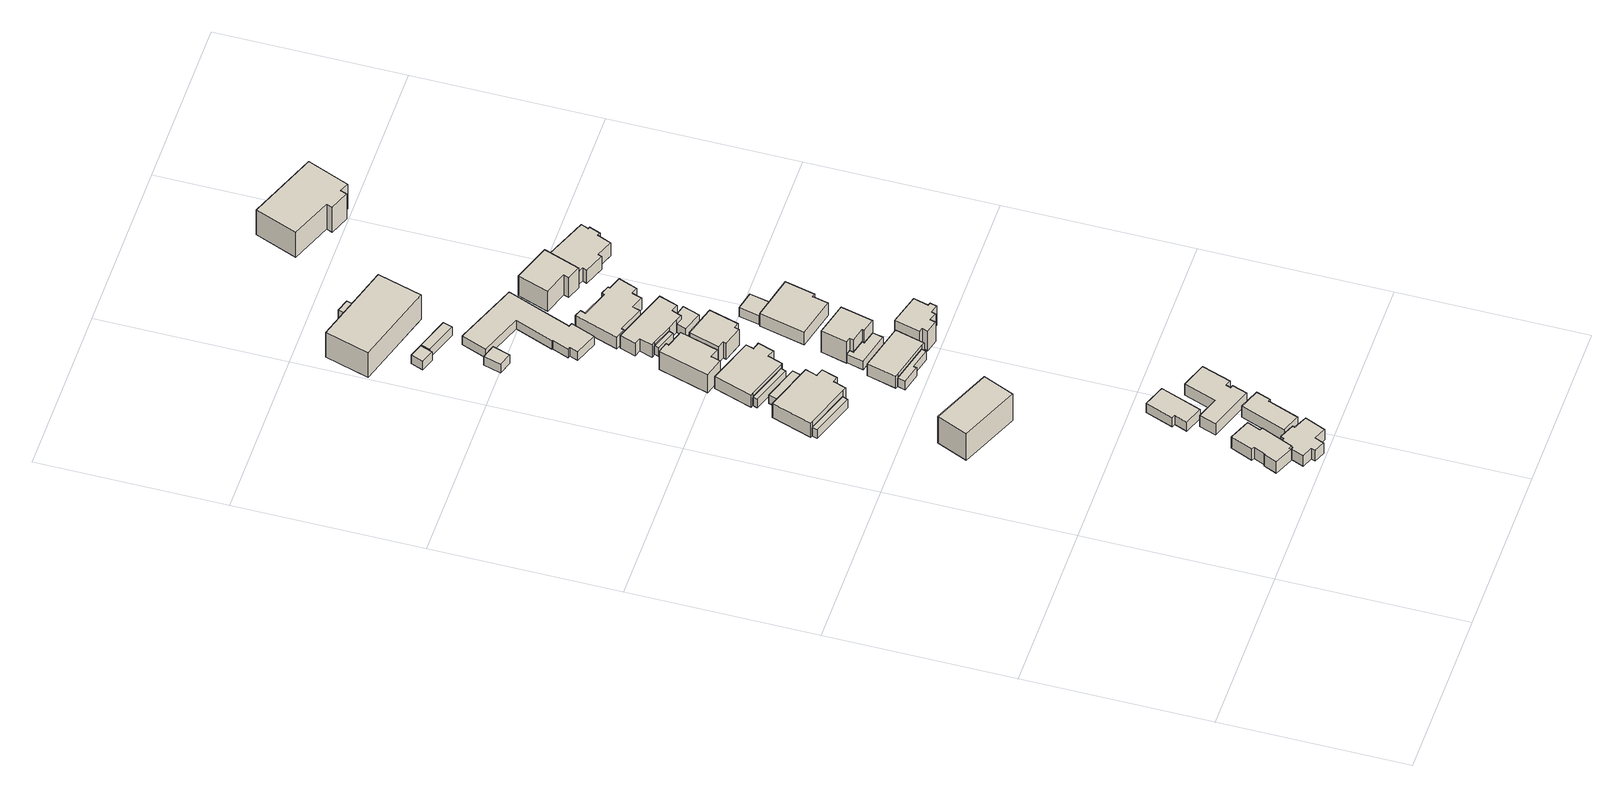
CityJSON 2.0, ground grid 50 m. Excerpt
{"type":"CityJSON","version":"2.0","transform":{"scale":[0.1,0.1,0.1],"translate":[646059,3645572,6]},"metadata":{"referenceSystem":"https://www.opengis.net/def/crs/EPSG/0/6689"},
"CityObjects":{
"building1":{"type":"Building","attributes":{"対照番号":"32841","class":"3001","usage":"403","yearOfConstruction":"0001","measuredHeight":5.5,"storeysAboveGround":1,"storeysBelowGround":0,"RiverFloodingRiskAttribute.description":"1","RiverFloodingRiskAttribute.rank":"2","RiverFloodingRiskAttribute.depth":1.58,"RiverFloodingRiskAttribute.adminType":"1","RiverFloodingRiskAttribute.scale":"2","RiverFloodingRiskAttribute.duration":9.8,"BuildingDetailAttribute.totalFloorArea":89,"BuildingDetailAttribute.buildingFootprintArea":89,"BuildingDetailAttribute.buildingStructureType":"601","BuildingDetailAttribute.buildingStructureOrgType":"601","BuildingDetailAttribute.urbanPlanType":"21","BuildingDetailAttribute.majorUsage":"403","BuildingDetailAttribute.orgUsage2":"4031","BuildingDetailAttribute.surveyYear":2022,"BuildingIDAttribute.prefecture":"43","BuildingIDAttribute.city":"43206"},"geometry":[{"type":"Solid","lod":"1","boundaries":[[[[0,1,2,3,4,5,6,7,8,9,10,11]],[[10,12,13,11]],[[9,14,12,10]],[[8,15,14,9]],[[7,16,15,8]],[[6,17,16,7]],[[5,18,17,6]],[[4,19,18,5]],[[3,20,19,4]],[[2,21,20,3]],[[1,22,21,2]],[[0,23,22,1]],[[11,13,23,0]],[[12,14,15,16,17,18,19,20,21,22,23,13]]]]}]},
"building2":{"type":"Building","attributes":{"対照番号":"32850","class":"3001","usage":"403","yearOfConstruction":"0001","measuredHeight":4.2,"storeysAboveGround":1,"storeysBelowGround":0,"RiverFloodingRiskAttribute.description":"1","RiverFloodingRiskAttribute.rank":"2","RiverFloodingRiskAttribute.depth":1.53,"RiverFloodingRiskAttribute.adminType":"1","RiverFloodingRiskAttribute.scale":"2","RiverFloodingRiskAttribute.duration":15.2,"HighTideRiskAttribute.description":"1","HighTideRiskAttribute.rankOrg":"2","HighTideRiskAttribute.depth":0.36,"BuildingDetailAttribute.totalFloorArea":76,"BuildingDetailAttribute.buildingFootprintArea":76,"BuildingDetailAttribute.buildingStructureType":"601","BuildingDetailAttribute.buildingStructureOrgType":"601","BuildingDetailAttribute.urbanPlanType":"21","BuildingDetailAttribute.majorUsage":"403","BuildingDetailAttribute.orgUsage2":"4031","BuildingDetailAttribute.surveyYear":2022,"BuildingIDAttribute.prefecture":"43","BuildingIDAttribute.city":"43206"},"geometry":[{"type":"Solid","lod":"1","boundaries":[[[[24,25,26,27,28,29,30,31,32,33,34,35,36,37]],[[36,38,39,37]],[[35,40,38,36]],[[34,41,40,35]],[[33,42,41,34]],[[32,43,42,33]],[[31,44,43,32]],[[30,45,44,31]],[[29,46,45,30]],[[28,47,46,29]],[[27,48,47,28]],[[26,49,48,27]],[[25,50,49,26]],[[24,51,50,25]],[[37,39,51,24]],[[38,40,41,42,43,44,45,46,47,48,49,50,51,39]]]]}]},
"building3":{"type":"Building","attributes":{"class":"3001","usage":"412","yearOfConstruction":2018,"measuredHeight":9.5,"storeysAboveGround":3,"storeysBelowGround":0,"RiverFloodingRiskAttribute.description":"1","RiverFloodingRiskAttribute.rank":"1","RiverFloodingRiskAttribute.depth":0.01,"RiverFloodingRiskAttribute.adminType":"1","RiverFloodingRiskAttribute.scale":"1","RiverFloodingRiskAttribute.duration":9.2,"HighTideRiskAttribute.description":"1","HighTideRiskAttribute.rankOrg":"1","HighTideRiskAttribute.depth":0.01,"BuildingDetailAttribute.totalFloorArea":397,"BuildingDetailAttribute.buildingFootprintArea":125,"BuildingDetailAttribute.buildingStructureType":"601","BuildingDetailAttribute.buildingStructureOrgType":"601","BuildingDetailAttribute.urbanPlanType":"21","BuildingDetailAttribute.majorUsage":"412","BuildingDetailAttribute.orgUsage2":"4121","BuildingDetailAttribute.surveyYear":2022,"BuildingIDAttribute.prefecture":"43","BuildingIDAttribute.city":"43206"},"geometry":[{"type":"Solid","lod":"1","boundaries":[[[[52,53,54,55]],[[54,56,57,55]],[[53,58,56,54]],[[52,59,58,53]],[[55,57,59,52]],[[56,58,59,57]]]]}]},
"building4":{"type":"Building","attributes":{"class":"3003","usage":"461","yearOfConstruction":"0001","measuredHeight":-9999,"storeysAboveGround":9999,"storeysBelowGround":9999,"RiverFloodingRiskAttribute.description":"1","RiverFloodingRiskAttribute.rank":"2","RiverFloodingRiskAttribute.depth":1.59,"RiverFloodingRiskAttribute.adminType":"1","RiverFloodingRiskAttribute.scale":"2","RiverFloodingRiskAttribute.duration":9.1,"BuildingDetailAttribute.totalFloorArea":-9999,"BuildingDetailAttribute.buildingFootprintArea":-9999,"BuildingDetailAttribute.buildingStructureType":"611","BuildingDetailAttribute.buildingStructureOrgType":"611","BuildingDetailAttribute.urbanPlanType":"21","BuildingDetailAttribute.majorUsage":"461","BuildingDetailAttribute.orgUsage2":"9999","BuildingDetailAttribute.surveyYear":"0001","BuildingIDAttribute.prefecture":"43","BuildingIDAttribute.city":"43206"},"geometry":[{"type":"Solid","lod":"1","boundaries":[[[[60,61,62,63]],[[62,64,65,63]],[[61,66,64,62]],[[60,67,66,61]],[[63,65,67,60]],[[64,66,67,65]]]]}]},
"building5":{"type":"Building","attributes":{"対照番号":"32851","class":"3001","usage":"403","yearOfConstruction":"0001","measuredHeight":4.8,"storeysAboveGround":1,"storeysBelowGround":0,"RiverFloodingRiskAttribute.description":"1","RiverFloodingRiskAttribute.rank":"2","RiverFloodingRiskAttribute.depth":1.49,"RiverFloodingRiskAttribute.adminType":"1","RiverFloodingRiskAttribute.scale":"2","RiverFloodingRiskAttribute.duration":10,"HighTideRiskAttribute.description":"1","HighTideRiskAttribute.rankOrg":"1","HighTideRiskAttribute.depth":0.13,"BuildingDetailAttribute.totalFloorArea":71,"BuildingDetailAttribute.buildingFootprintArea":71,"BuildingDetailAttribute.buildingStructureType":"601","BuildingDetailAttribute.buildingStructureOrgType":"601","BuildingDetailAttribute.urbanPlanType":"21","BuildingDetailAttribute.majorUsage":"403","BuildingDetailAttribute.orgUsage2":"4031","BuildingDetailAttribute.surveyYear":2022,"BuildingIDAttribute.prefecture":"43","BuildingIDAttribute.city":"43206"},"geometry":[{"type":"Solid","lod":"1","boundaries":[[[[68,69,70,71,72,73]],[[72,74,75,73]],[[71,76,74,72]],[[70,77,76,71]],[[69,78,77,70]],[[68,79,78,69]],[[73,75,79,68]],[[74,76,77,78,79,75]]]]}]},
"building6":{"type":"Building","attributes":{"対照番号":"32848","class":"3001","usage":"403","yearOfConstruction":"0001","measuredHeight":3.6,"storeysAboveGround":1,"storeysBelowGround":0,"RiverFloodingRiskAttribute.description":"1","RiverFloodingRiskAttribute.rank":"2","RiverFloodingRiskAttribute.depth":1.5,"RiverFloodingRiskAttribute.adminType":"1","RiverFloodingRiskAttribute.scale":"2","RiverFloodingRiskAttribute.duration":8.7,"BuildingDetailAttribute.totalFloorArea":70,"BuildingDetailAttribute.buildingFootprintArea":70,"BuildingDetailAttribute.buildingStructureType":"601","BuildingDetailAttribute.buildingStructureOrgType":"601","BuildingDetailAttribute.urbanPlanType":"21","BuildingDetailAttribute.majorUsage":"403","BuildingDetailAttribute.orgUsage2":"4031","BuildingDetailAttribute.surveyYear":2022,"BuildingIDAttribute.prefecture":"43","BuildingIDAttribute.city":"43206"},"geometry":[{"type":"Solid","lod":"1","boundaries":[[[[80,81,82,83,84,85]],[[84,86,87,85]],[[83,88,86,84]],[[82,89,88,83]],[[81,90,89,82]],[[80,91,90,81]],[[85,87,91,80]],[[86,88,89,90,91,87]]]]}]},
"building7":{"type":"Building","attributes":{"対照番号":"33094","class":"3001","usage":"411","yearOfConstruction":1986,"measuredHeight":7.5,"storeysAboveGround":2,"storeysBelowGround":0,"RiverFloodingRiskAttribute.description":"1","RiverFloodingRiskAttribute.rank":"2","RiverFloodingRiskAttribute.depth":1.46,"RiverFloodingRiskAttribute.adminType":"1","RiverFloodingRiskAttribute.scale":"2","RiverFloodingRiskAttribute.duration":9.1,"BuildingDetailAttribute.totalFloorArea":150,"BuildingDetailAttribute.buildingFootprintArea":121,"BuildingDetailAttribute.buildingStructureType":"601","BuildingDetailAttribute.buildingStructureOrgType":"601","BuildingDetailAttribute.urbanPlanType":"21","BuildingDetailAttribute.majorUsage":"411","BuildingDetailAttribute.orgUsage2":"4111","BuildingDetailAttribute.surveyYear":2022,"BuildingIDAttribute.prefecture":"43","BuildingIDAttribute.city":"43206"},"geometry":[{"type":"Solid","lod":"1","boundaries":[[[[92,93,94,95,96,97,98,63,62,99,100,101]],[[100,102,103,101]],[[99,104,102,100]],[[62,105,104,99]],[[63,106,105,62]],[[98,107,106,63]],[[97,108,107,98]],[[96,109,108,97]],[[95,110,109,96]],[[94,111,110,95]],[[93,112,111,94]],[[92,113,112,93]],[[101,103,113,92]],[[102,104,105,106,107,108,109,110,111,112,113,103]]]]}]},
"building8":{"type":"Building","attributes":{"対照番号":"32847","class":"3001","usage":"403","yearOfConstruction":"0001","measuredHeight":5.3,"storeysAboveGround":1,"storeysBelowGround":0,"RiverFloodingRiskAttribute.description":"1","RiverFloodingRiskAttribute.rank":"2","RiverFloodingRiskAttribute.depth":1.49,"RiverFloodingRiskAttribute.adminType":"1","RiverFloodingRiskAttribute.scale":"2","RiverFloodingRiskAttribute.duration":10,"HighTideRiskAttribute.description":"1","HighTideRiskAttribute.rankOrg":"1","HighTideRiskAttribute.depth":0.05,"BuildingDetailAttribute.totalFloorArea":127,"BuildingDetailAttribute.buildingFootprintArea":127,"BuildingDetailAttribute.buildingStructureType":"601","BuildingDetailAttribute.buildingStructureOrgType":"601","BuildingDetailAttribute.urbanPlanType":"21","BuildingDetailAttribute.majorUsage":"403","BuildingDetailAttribute.orgUsage2":"4031","BuildingDetailAttribute.surveyYear":2022,"BuildingIDAttribute.prefecture":"43","BuildingIDAttribute.city":"43206"},"geometry":[{"type":"Solid","lod":"1","boundaries":[[[[114,115,116,117,118,119,120,121,122,123]],[[122,124,125,123]],[[121,126,124,122]],[[120,127,126,121]],[[119,128,127,120]],[[118,129,128,119]],[[117,130,129,118]],[[116,131,130,117]],[[115,132,131,116]],[[114,133,132,115]],[[123,125,133,114]],[[124,126,127,128,129,130,131,132,133,125]]]]}]},
"building9":{"type":"Building","attributes":{"class":"3003","usage":"461","yearOfConstruction":"0001","measuredHeight":-9999,"storeysAboveGround":9999,"storeysBelowGround":9999,"RiverFloodingRiskAttribute.description":"1","RiverFloodingRiskAttribute.rank":"2","RiverFloodingRiskAttribute.depth":1.44,"RiverFloodingRiskAttribute.adminType":"1","RiverFloodingRiskAttribute.scale":"2","RiverFloodingRiskAttribute.duration":8.1,"BuildingDetailAttribute.totalFloorArea":-9999,"BuildingDetailAttribute.buildingFootprintArea":-9999,"BuildingDetailAttribute.buildingStructureType":"611","BuildingDetailAttribute.buildingStructureOrgType":"611","BuildingDetailAttribute.urbanPlanType":"21","BuildingDetailAttribute.majorUsage":"461","BuildingDetailAttribute.orgUsage2":"9999","BuildingDetailAttribute.surveyYear":"0001","BuildingIDAttribute.prefecture":"43","BuildingIDAttribute.city":"43206"},"geometry":[{"type":"Solid","lod":"1","boundaries":[[[[92,101,134,135]],[[134,136,137,135]],[[101,138,136,134]],[[92,139,138,101]],[[135,137,139,92]],[[136,138,139,137]]]]}]},
"building10":{"type":"Building","attributes":{"class":"3003","usage":"461","yearOfConstruction":"0001","measuredHeight":-9999,"storeysAboveGround":9999,"storeysBelowGround":9999,"RiverFloodingRiskAttribute.description":"1","RiverFloodingRiskAttribute.rank":"2","RiverFloodingRiskAttribute.depth":1.52,"RiverFloodingRiskAttribute.adminType":"1","RiverFloodingRiskAttribute.scale":"2","RiverFloodingRiskAttribute.duration":8.1,"BuildingDetailAttribute.totalFloorArea":-9999,"BuildingDetailAttribute.buildingFootprintArea":-9999,"BuildingDetailAttribute.buildingStructureType":"611","BuildingDetailAttribute.buildingStructureOrgType":"611","BuildingDetailAttribute.urbanPlanType":"21","BuildingDetailAttribute.majorUsage":"461","BuildingDetailAttribute.orgUsage2":"9999","BuildingDetailAttribute.surveyYear":"0001","BuildingIDAttribute.prefecture":"43","BuildingIDAttribute.city":"43206"},"geometry":[{"type":"Solid","lod":"1","boundaries":[[[[140,141,142,143]],[[142,144,145,143]],[[141,146,144,142]],[[140,147,146,141]],[[143,145,147,140]],[[144,146,147,145]]]]}]},
"building11":{"type":"Building","attributes":{"対照番号":"33111","class":"3001","usage":"411","yearOfConstruction":1979,"measuredHeight":5.4,"storeysAboveGround":1,"storeysBelowGround":0,"RiverFloodingRiskAttribute.description":"1","RiverFloodingRiskAttribute.rank":"2","RiverFloodingRiskAttribute.depth":1.59,"RiverFloodingRiskAttribute.adminType":"1","RiverFloodingRiskAttribute.scale":"2","RiverFloodingRiskAttribute.duration":8.1,"BuildingDetailAttribute.totalFloorArea":106,"BuildingDetailAttribute.buildingFootprintArea":106,"BuildingDetailAttribute.buildingStructureType":"601","BuildingDetailAttribute.buildingStructureOrgType":"601","BuildingDetailAttribute.urbanPlanType":"21","BuildingDetailAttribute.majorUsage":"411","BuildingDetailAttribute.orgUsage2":"4111","BuildingDetailAttribute.surveyYear":2022,"BuildingIDAttribute.prefecture":"43","BuildingIDAttribute.city":"43206"},"geometry":[{"type":"Solid","lod":"1","boundaries":[[[[148,149,150,151,152,143,142,153,154,155]],[[154,156,157,155]],[[153,158,156,154]],[[142,159,158,153]],[[143,160,159,142]],[[152,161,160,143]],[[151,162,161,152]],[[150,163,162,151]],[[149,164,163,150]],[[148,165,164,149]],[[155,157,165,148]],[[156,158,159,160,161,162,163,164,165,157]]]]}]},
"building12":{"type":"Building","attributes":{"class":"3003","usage":"461","yearOfConstruction":"0001","measuredHeight":-9999,"storeysAboveGround":9999,"storeysBelowGround":9999,"RiverFloodingRiskAttribute.description":"1","RiverFloodingRiskAttribute.rank":"2","RiverFloodingRiskAttribute.depth":1.87,"RiverFloodingRiskAttribute.adminType":"1","RiverFloodingRiskAttribute.scale":"2","RiverFloodingRiskAttribute.duration":9.1,"HighTideRiskAttribute.description":"1","HighTideRiskAttribute.rankOrg":"1","HighTideRiskAttribute.depth":0.13,"BuildingDetailAttribute.totalFloorArea":-9999,"BuildingDetailAttribute.buildingFootprintArea":-9999,"BuildingDetailAttribute.buildingStructureType":"611","BuildingDetailAttribute.buildingStructureOrgType":"611","BuildingDetailAttribute.urbanPlanType":"21","BuildingDetailAttribute.majorUsage":"461","BuildingDetailAttribute.orgUsage2":"9999","BuildingDetailAttribute.surveyYear":"0001","BuildingIDAttribute.prefecture":"43","BuildingIDAttribute.city":"43206"},"geometry":[{"type":"Solid","lod":"1","boundaries":[[[[166,167,168,169,170,171]],[[170,172,173,171]],[[169,174,172,170]],[[168,175,174,169]],[[167,176,175,168]],[[166,177,176,167]],[[171,173,177,166]],[[172,174,175,176,177,173]]]]}]},
"building13":{"type":"Building","attributes":{"対照番号":"33101","class":"3001","usage":"411","yearOfConstruction":1977,"measuredHeight":8.1,"storeysAboveGround":2,"storeysBelowGround":0,"RiverFloodingRiskAttribute.description":"1","RiverFloodingRiskAttribute.rank":"2","RiverFloodingRiskAttribute.depth":0.67,"RiverFloodingRiskAttribute.adminType":"1","RiverFloodingRiskAttribute.scale":"1","RiverFloodingRiskAttribute.duration":11.7,"BuildingDetailAttribute.totalFloorArea":78,"BuildingDetailAttribute.buildingFootprintArea":56,"BuildingDetailAttribute.buildingStructureType":"601","BuildingDetailAttribute.buildingStructureOrgType":"601","BuildingDetailAttribute.urbanPlanType":"21","BuildingDetailAttribute.majorUsage":"411","BuildingDetailAttribute.orgUsage2":"4111","BuildingDetailAttribute.surveyYear":2022,"BuildingIDAttribute.prefecture":"43","BuildingIDAttribute.city":"43206"},"geometry":[{"type":"Solid","lod":"1","boundaries":[[[[178,179,180,181,182,183,184,185]],[[184,186,187,185]],[[183,188,186,184]],[[182,189,188,183]],[[181,190,189,182]],[[180,191,190,181]],[[179,192,191,180]],[[178,193,192,179]],[[185,187,193,178]],[[186,188,189,190,191,192,193,187]]]]}]},
"building14":{"type":"Building","attributes":{"対照番号":"33097","class":"3001","usage":"411","yearOfConstruction":1976,"measuredHeight":4.8,"storeysAboveGround":1,"storeysBelowGround":0,"RiverFloodingRiskAttribute.description":"1","RiverFloodingRiskAttribute.rank":"2","RiverFloodingRiskAttribute.depth":1.82,"RiverFloodingRiskAttribute.adminType":"1","RiverFloodingRiskAttribute.scale":"2","RiverFloodingRiskAttribute.duration":9.1,"HighTideRiskAttribute.description":"1","HighTideRiskAttribute.rankOrg":"1","HighTideRiskAttribute.depth":0.06,"BuildingDetailAttribute.totalFloorArea":73,"BuildingDetailAttribute.buildingFootprintArea":73,"BuildingDetailAttribute.buildingStructureType":"601","BuildingDetailAttribute.buildingStructureOrgType":"601","BuildingDetailAttribute.urbanPlanType":"21","BuildingDetailAttribute.majorUsage":"411","BuildingDetailAttribute.orgUsage2":"4111","BuildingDetailAttribute.surveyYear":2022,"BuildingIDAttribute.prefecture":"43","BuildingIDAttribute.city":"43206"},"geometry":[{"type":"Solid","lod":"1","boundaries":[[[[194,171,170,195,196,197]],[[196,198,199,197]],[[195,200,198,196]],[[170,201,200,195]],[[171,202,201,170]],[[194,203,202,171]],[[197,199,203,194]],[[198,200,201,202,203,199]]]]}]},
"building15":{"type":"Building","attributes":{"対照番号":"33330","class":"3001","usage":"411","yearOfConstruction":1992,"measuredHeight":-9999,"storeysAboveGround":1,"storeysBelowGround":0,"RiverFloodingRiskAttribute.description":"1","RiverFloodingRiskAttribute.rank":"1","RiverFloodingRiskAttribute.depth":0.2,"RiverFloodingRiskAttribute.adminType":"1","RiverFloodingRiskAttribute.scale":"1","RiverFloodingRiskAttribute.duration":11.3,"HighTideRiskAttribute.description":"1","HighTideRiskAttribute.rankOrg":"2","HighTideRiskAttribute.depth":0.36,"BuildingDetailAttribute.totalFloorArea":20,"BuildingDetailAttribute.buildingFootprintArea":20,"BuildingDetailAttribute.buildingStructureType":"601","BuildingDetailAttribute.buildingStructureOrgType":"601","BuildingDetailAttribute.urbanPlanType":"21","BuildingDetailAttribute.majorUsage":"411","BuildingDetailAttribute.orgUsage2":"4111","BuildingDetailAttribute.surveyYear":2022,"BuildingIDAttribute.prefecture":"43","BuildingIDAttribute.city":"43206"},"geometry":[{"type":"Solid","lod":"1","boundaries":[[[[204,205,206,207]],[[206,208,209,207]],[[205,210,208,206]],[[204,211,210,205]],[[207,209,211,204]],[[208,210,211,209]]]]}]},
"building16":{"type":"Building","attributes":{"class":"3003","usage":"461","yearOfConstruction":"0001","measuredHeight":-9999,"storeysAboveGround":9999,"storeysBelowGround":9999,"RiverFloodingRiskAttribute.description":"1","RiverFloodingRiskAttribute.rank":"1","RiverFloodingRiskAttribute.depth":0.18,"RiverFloodingRiskAttribute.adminType":"1","RiverFloodingRiskAttribute.scale":"1","RiverFloodingRiskAttribute.duration":10.2,"HighTideRiskAttribute.description":"1","HighTideRiskAttribute.rankOrg":"1","HighTideRiskAttribute.depth":0.3,"BuildingDetailAttribute.totalFloorArea":-9999,"BuildingDetailAttribute.buildingFootprintArea":-9999,"BuildingDetailAttribute.buildingStructureType":"611","BuildingDetailAttribute.buildingStructureOrgType":"611","BuildingDetailAttribute.urbanPlanType":"21","BuildingDetailAttribute.majorUsage":"461","BuildingDetailAttribute.orgUsage2":"9999","BuildingDetailAttribute.surveyYear":"0001","BuildingIDAttribute.prefecture":"43","BuildingIDAttribute.city":"43206"},"geometry":[{"type":"Solid","lod":"1","boundaries":[[[[212,213,214,215]],[[214,216,217,215]],[[213,218,216,214]],[[212,219,218,213]],[[215,217,219,212]],[[216,218,219,217]]]]}]},
"building17":{"type":"Building","attributes":{"class":"3003","usage":"461","yearOfConstruction":"0001","measuredHeight":-9999,"storeysAboveGround":9999,"storeysBelowGround":9999,"RiverFloodingRiskAttribute.description":"1","RiverFloodingRiskAttribute.rank":"2","RiverFloodingRiskAttribute.depth":1.81,"RiverFloodingRiskAttribute.adminType":"1","RiverFloodingRiskAttribute.scale":"2","RiverFloodingRiskAttribute.duration":9.5,"HighTideRiskAttribute.description":"1","HighTideRiskAttribute.rankOrg":"1","HighTideRiskAttribute.depth":0.03,"BuildingDetailAttribute.totalFloorArea":-9999,"BuildingDetailAttribute.buildingFootprintArea":-9999,"BuildingDetailAttribute.buildingStructureType":"611","BuildingDetailAttribute.buildingStructureOrgType":"611","BuildingDetailAttribute.urbanPlanType":"21","BuildingDetailAttribute.majorUsage":"461","BuildingDetailAttribute.orgUsage2":"9999","BuildingDetailAttribute.surveyYear":"0001","BuildingIDAttribute.prefecture":"43","BuildingIDAttribute.city":"43206"},"geometry":[{"type":"Solid","lod":"1","boundaries":[[[[220,221,222,223,224,225,226,227]],[[226,228,229,227]],[[225,230,228,226]],[[224,231,230,225]],[[223,232,231,224]],[[222,233,232,223]],[[221,234,233,222]],[[220,235,234,221]],[[227,229,235,220]],[[228,230,231,232,233,234,235,229]]]]}]},
"building18":{"type":"Building","attributes":{"class":"3003","usage":"461","yearOfConstruction":"0001","measuredHeight":-9999,"storeysAboveGround":9999,"storeysBelowGround":9999,"RiverFloodingRiskAttribute.description":"1","RiverFloodingRiskAttribute.rank":"1","RiverFloodingRiskAttribute.depth":0.04,"RiverFloodingRiskAttribute.adminType":"1","RiverFloodingRiskAttribute.scale":"1","RiverFloodingRiskAttribute.duration":11.7,"HighTideRiskAttribute.description":"1","HighTideRiskAttribute.rankOrg":"1","HighTideRiskAttribute.depth":0.05,"BuildingDetailAttribute.totalFloorArea":-9999,"BuildingDetailAttribute.buildingFootprintArea":-9999,"BuildingDetailAttribute.buildingStructureType":"611","BuildingDetailAttribute.buildingStructureOrgType":"611","BuildingDetailAttribute.urbanPlanType":"21","BuildingDetailAttribute.majorUsage":"461","BuildingDetailAttribute.orgUsage2":"9999","BuildingDetailAttribute.surveyYear":"0001","BuildingIDAttribute.prefecture":"43","BuildingIDAttribute.city":"43206"},"geometry":[{"type":"Solid","lod":"1","boundaries":[[[[236,237,238,239]],[[238,240,241,239]],[[237,242,240,238]],[[236,243,242,237]],[[239,241,243,236]],[[240,242,243,241]]]]}]},
"building19":{"type":"Building","attributes":{"class":"3001","usage":"411","yearOfConstruction":2022,"measuredHeight":8.4,"storeysAboveGround":2,"storeysBelowGround":0,"RiverFloodingRiskAttribute.description":"1","RiverFloodingRiskAttribute.rank":"2","RiverFloodingRiskAttribute.depth":1.89,"RiverFloodingRiskAttribute.adminType":"1","RiverFloodingRiskAttribute.scale":"2","RiverFloodingRiskAttribute.duration":9.5,"HighTideRiskAttribute.description":"1","HighTideRiskAttribute.rankOrg":"1","HighTideRiskAttribute.depth":0.07,"BuildingDetailAttribute.totalFloorArea":112,"BuildingDetailAttribute.buildingFootprintArea":65,"BuildingDetailAttribute.buildingStructureType":"601","BuildingDetailAttribute.buildingStructureOrgType":"601","BuildingDetailAttribute.urbanPlanType":"21","BuildingDetailAttribute.majorUsage":"411","BuildingDetailAttribute.orgUsage2":"4111","BuildingDetailAttribute.surveyYear":2022,"BuildingIDAttribute.prefecture":"43","BuildingIDAttribute.city":"43206"},"geometry":[{"type":"Solid","lod":"1","boundaries":[[[[244,245,246,247,248,249,250,251]],[[250,252,253,251]],[[249,254,252,250]],[[248,255,254,249]],[[247,256,255,248]],[[246,257,256,247]],[[245,258,257,246]],[[244,259,258,245]],[[251,253,259,244]],[[252,254,255,256,257,258,259,253]]]]}]},
"building20":{"type":"Building","attributes":{"対照番号":"33092","class":"3001","usage":"411","yearOfConstruction":1977,"measuredHeight":7,"storeysAboveGround":2,"storeysBelowGround":0,"RiverFloodingRiskAttribute.description":"1","RiverFloodingRiskAttribute.rank":"2","RiverFloodingRiskAttribute.depth":1.66,"RiverFloodingRiskAttribute.adminType":"1","RiverFloodingRiskAttribute.scale":"2","RiverFloodingRiskAttribute.duration":11.7,"BuildingDetailAttribute.totalFloorArea":112,"BuildingDetailAttribute.buildingFootprintArea":75,"BuildingDetailAttribute.buildingStructureType":"601","BuildingDetailAttribute.buildingStructureOrgType":"601","BuildingDetailAttribute.urbanPlanType":"21","BuildingDetailAttribute.majorUsage":"411","BuildingDetailAttribute.orgUsage2":"4111","BuildingDetailAttribute.surveyYear":2022,"BuildingIDAttribute.prefecture":"43","BuildingIDAttribute.city":"43206"},"geometry":[{"type":"Solid","lod":"1","boundaries":[[[[260,261,262,263,264,265,266,267]],[[266,268,269,267]],[[265,270,268,266]],[[264,271,270,265]],[[263,272,271,264]],[[262,273,272,263]],[[261,274,273,262]],[[260,275,274,261]],[[267,269,275,260]],[[268,270,271,272,273,274,275,269]]]]}]},
"building21":{"type":"Building","attributes":{"class":"3003","usage":"461","yearOfConstruction":"0001","measuredHeight":-9999,"storeysAboveGround":9999,"storeysBelowGround":9999,"RiverFloodingRiskAttribute.description":"1","RiverFloodingRiskAttribute.rank":"1","RiverFloodingRiskAttribute.depth":0.21,"RiverFloodingRiskAttribute.adminType":"1","RiverFloodingRiskAttribute.scale":"1","RiverFloodingRiskAttribute.duration":10.2,"HighTideRiskAttribute.description":"1","HighTideRiskAttribute.rankOrg":"2","HighTideRiskAttribute.depth":0.41,"BuildingDetailAttribute.totalFloorArea":-9999,"BuildingDetailAttribute.buildingFootprintArea":-9999,"BuildingDetailAttribute.buildingStructureType":"611","BuildingDetailAttribute.buildingStructureOrgType":"611","BuildingDetailAttribute.urbanPlanType":"21","BuildingDetailAttribute.majorUsage":"461","BuildingDetailAttribute.orgUsage2":"9999","BuildingDetailAttribute.surveyYear":"0001","BuildingIDAttribute.prefecture":"43","BuildingIDAttribute.city":"43206"},"geometry":[{"type":"Solid","lod":"1","boundaries":[[[[276,277,278,279]],[[278,280,281,279]],[[277,282,280,278]],[[276,283,282,277]],[[279,281,283,276]],[[280,282,283,281]]]]}]},
"building22":{"type":"Building","attributes":{"対照番号":"33331","class":"3001","usage":"422","yearOfConstruction":1977,"measuredHeight":9.7,"storeysAboveGround":2,"storeysBelowGround":0,"RiverFloodingRiskAttribute.description":"1","RiverFloodingRiskAttribute.rank":"1","RiverFloodingRiskAttribute.depth":0.11,"RiverFloodingRiskAttribute.adminType":"1","RiverFloodingRiskAttribute.scale":"1","RiverFloodingRiskAttribute.duration":10.2,"HighTideRiskAttribute.description":"1","HighTideRiskAttribute.rankOrg":"1","HighTideRiskAttribute.depth":0.29,"BuildingDetailAttribute.totalFloorArea":902,"BuildingDetailAttribute.buildingFootprintArea":451,"BuildingDetailAttribute.buildingStructureType":"604","BuildingDetailAttribute.buildingStructureOrgType":"604","BuildingDetailAttribute.urbanPlanType":"21","BuildingDetailAttribute.majorUsage":"422","BuildingDetailAttribute.orgUsage2":"4221","BuildingDetailAttribute.surveyYear":2022,"BuildingIDAttribute.prefecture":"43","BuildingIDAttribute.city":"43206"},"geometry":[{"type":"Solid","lod":"1","boundaries":[[[[284,285,286,287]],[[286,288,289,287]],[[285,290,288,286]],[[284,291,290,285]],[[287,289,291,284]],[[288,290,291,289]]]]}]},
"building23":{"type":"Building","attributes":{"対照番号":"33096","class":"3001","usage":"411","yearOfConstruction":2012,"measuredHeight":8.2,"storeysAboveGround":2,"storeysBelowGround":0,"RiverFloodingRiskAttribute.description":"1","RiverFloodingRiskAttribute.rank":"2","RiverFloodingRiskAttribute.depth":1.81,"RiverFloodingRiskAttribute.adminType":"1","RiverFloodingRiskAttribute.scale":"2","RiverFloodingRiskAttribute.duration":9.5,"HighTideRiskAttribute.description":"1","HighTideRiskAttribute.rankOrg":"1","HighTideRiskAttribute.depth":0.08,"BuildingDetailAttribute.totalFloorArea":93,"BuildingDetailAttribute.buildingFootprintArea":50,"BuildingDetailAttribute.buildingStructureType":"601","BuildingDetailAttribute.buildingStructureOrgType":"601","BuildingDetailAttribute.urbanPlanType":"21","BuildingDetailAttribute.majorUsage":"411","BuildingDetailAttribute.orgUsage2":"4111","BuildingDetailAttribute.surveyYear":2022,"BuildingIDAttribute.prefecture":"43","BuildingIDAttribute.city":"43206"},"geometry":[{"type":"Solid","lod":"1","boundaries":[[[[292,293,294,295,296,297,298,299,300,301,302,303]],[[302,304,305,303]],[[301,306,304,302]],[[300,307,306,301]],[[299,308,307,300]],[[298,309,308,299]],[[297,310,309,298]],[[296,311,310,297]],[[295,312,311,296]],[[294,313,312,295]],[[293,314,313,294]],[[292,315,314,293]],[[303,305,315,292]],[[304,306,307,308,309,310,311,312,313,314,315,305]]]]}]},
"building24":{"type":"Building","attributes":{"class":"3003","usage":"461","yearOfConstruction":"0001","measuredHeight":-9999,"storeysAboveGround":9999,"storeysBelowGround":9999,"RiverFloodingRiskAttribute.description":"1","RiverFloodingRiskAttribute.rank":"1","RiverFloodingRiskAttribute.depth":0.25,"RiverFloodingRiskAttribute.adminType":"1","RiverFloodingRiskAttribute.scale":"1","RiverFloodingRiskAttribute.duration":11.3,"HighTideRiskAttribute.description":"1","HighTideRiskAttribute.rankOrg":"3","HighTideRiskAttribute.depth":0.61,"BuildingDetailAttribute.totalFloorArea":-9999,"BuildingDetailAttribute.buildingFootprintArea":-9999,"BuildingDetailAttribute.buildingStructureType":"611","BuildingDetailAttribute.buildingStructureOrgType":"611","BuildingDetailAttribute.urbanPlanType":"21","BuildingDetailAttribute.majorUsage":"461","BuildingDetailAttribute.orgUsage2":"9999","BuildingDetailAttribute.surveyYear":"0001","BuildingIDAttribute.prefecture":"43","BuildingIDAttribute.city":"43206"},"geometry":[{"type":"Solid","lod":"1","boundaries":[[[[316,317,318,319,320,321,322,323,324,325,326,327]],[[326,328,329,327]],[[325,330,328,326]],[[324,331,330,325]],[[323,332,331,324]],[[322,333,332,323]],[[321,334,333,322]],[[320,335,334,321]],[[319,336,335,320]],[[318,337,336,319]],[[317,338,337,318]],[[316,339,338,317]],[[327,329,339,316]],[[328,330,331,332,333,334,335,336,337,338,339,329]]]]}]},
"building25":{"type":"Building","attributes":{"対照番号":"33338","class":"3001","usage":"411","yearOfConstruction":1977,"measuredHeight":5.1,"storeysAboveGround":1,"storeysBelowGround":0,"RiverFloodingRiskAttribute.description":"1","RiverFloodingRiskAttribute.rank":"1","RiverFloodingRiskAttribute.depth":0.04,"RiverFloodingRiskAttribute.adminType":"1","RiverFloodingRiskAttribute.scale":"1","RiverFloodingRiskAttribute.duration":11.7,"HighTideRiskAttribute.description":"1","HighTideRiskAttribute.rankOrg":"1","HighTideRiskAttribute.depth":0.06,"BuildingDetailAttribute.totalFloorArea":81,"BuildingDetailAttribute.buildingFootprintArea":81,"BuildingDetailAttribute.buildingStructureType":"601","BuildingDetailAttribute.buildingStructureOrgType":"601","BuildingDetailAttribute.urbanPlanType":"21","BuildingDetailAttribute.majorUsage":"411","BuildingDetailAttribute.orgUsage2":"4111","BuildingDetailAttribute.surveyYear":2022,"BuildingIDAttribute.prefecture":"43","BuildingIDAttribute.city":"43206"},"geometry":[{"type":"Solid","lod":"1","boundaries":[[[[340,341,342,343,344,345,346,347,348,349,350,351]],[[350,352,353,351]],[[349,354,352,350]],[[348,355,354,349]],[[347,356,355,348]],[[346,357,356,347]],[[345,358,357,346]],[[344,359,358,345]],[[343,360,359,344]],[[342,361,360,343]],[[341,362,361,342]],[[340,363,362,341]],[[351,353,363,340]],[[352,354,355,356,357,358,359,360,361,362,363,353]]]]}]},
"building26":{"type":"Building","attributes":{"class":"3003","usage":"461","yearOfConstruction":"0001","measuredHeight":-9999,"storeysAboveGround":9999,"storeysBelowGround":9999,"RiverFloodingRiskAttribute.description":"1","RiverFloodingRiskAttribute.rank":"2","RiverFloodingRiskAttribute.depth":1.67,"RiverFloodingRiskAttribute.adminType":"1","RiverFloodingRiskAttribute.scale":"2","RiverFloodingRiskAttribute.duration":11.7,"BuildingDetailAttribute.totalFloorArea":-9999,"BuildingDetailAttribute.buildingFootprintArea":-9999,"BuildingDetailAttribute.buildingStructureType":"611","BuildingDetailAttribute.buildingStructureOrgType":"611","BuildingDetailAttribute.urbanPlanType":"21","BuildingDetailAttribute.majorUsage":"461","BuildingDetailAttribute.orgUsage2":"9999","BuildingDetailAttribute.surveyYear":"0001","BuildingIDAttribute.prefecture":"43","BuildingIDAttribute.city":"43206"},"geometry":[{"type":"Solid","lod":"1","boundaries":[[[[364,365,366,367,368,369]],[[368,370,371,369]],[[367,372,370,368]],[[366,373,372,367]],[[365,374,373,366]],[[364,375,374,365]],[[369,371,375,364]],[[370,372,373,374,375,371]]]]}]},
"building27":{"type":"Building","attributes":{"対照番号":"33105","class":"3001","usage":"411","yearOfConstruction":1977,"measuredHeight":6.2,"storeysAboveGround":1,"storeysBelowGround":0,"RiverFloodingRiskAttribute.description":"1","RiverFloodingRiskAttribute.rank":"2","RiverFloodingRiskAttribute.depth":1.79,"RiverFloodingRiskAttribute.adminType":"1","RiverFloodingRiskAttribute.scale":"2","RiverFloodingRiskAttribute.duration":9.7,"HighTideRiskAttribute.description":"1","HighTideRiskAttribute.rankOrg":"1","HighTideRiskAttribute.depth":0.05,"BuildingDetailAttribute.totalFloorArea":150,"BuildingDetailAttribute.buildingFootprintArea":150,"BuildingDetailAttribute.buildingStructureType":"601","BuildingDetailAttribute.buildingStructureOrgType":"601","BuildingDetailAttribute.urbanPlanType":"21","BuildingDetailAttribute.majorUsage":"411","BuildingDetailAttribute.orgUsage2":"4111","BuildingDetailAttribute.surveyYear":2022,"BuildingIDAttribute.prefecture":"43","BuildingIDAttribute.city":"43206"},"geometry":[{"type":"Solid","lod":"1","boundaries":[[[[376,377,378,379,380,381]],[[380,382,383,381]],[[379,384,382,380]],[[378,385,384,379]],[[377,386,385,378]],[[376,387,386,377]],[[381,383,387,376]],[[382,384,385,386,387,383]]]]}]},
"building28":{"type":"Building","attributes":{"対照番号":"33339","class":"3001","usage":"411","yearOfConstruction":1977,"measuredHeight":5.2,"storeysAboveGround":1,"storeysBelowGround":0,"RiverFloodingRiskAttribute.description":"1","RiverFloodingRiskAttribute.rank":"1","RiverFloodingRiskAttribute.depth":0.28,"RiverFloodingRiskAttribute.adminType":"1","RiverFloodingRiskAttribute.scale":"1","RiverFloodingRiskAttribute.duration":13.5,"HighTideRiskAttribute.description":"1","HighTideRiskAttribute.rankOrg":"1","HighTideRiskAttribute.depth":0.02,"BuildingDetailAttribute.totalFloorArea":154,"BuildingDetailAttribute.buildingFootprintArea":154,"BuildingDetailAttribute.buildingStructureType":"601","BuildingDetailAttribute.buildingStructureOrgType":"601","BuildingDetailAttribute.urbanPlanType":"21","BuildingDetailAttribute.majorUsage":"411","BuildingDetailAttribute.orgUsage2":"4111","BuildingDetailAttribute.surveyYear":2022,"BuildingIDAttribute.prefecture":"43","BuildingIDAttribute.city":"43206"},"geometry":[{"type":"Solid","lod":"1","boundaries":[[[[388,389,390,391,392,393,394,395,396,397,398,399,400,401,402,403]],[[402,404,405,403]],[[401,406,404,402]],[[400,407,406,401]],[[399,408,407,400]],[[398,409,408,399]],[[397,410,409,398]],[[396,411,410,397]],[[395,412,411,396]],[[394,413,412,395]],[[393,414,413,394]],[[392,415,414,393]],[[391,416,415,392]],[[390,417,416,391]],[[389,418,417,390]],[[388,419,418,389]],[[403,405,419,388]],[[404,406,407,408,409,410,411,412,413,414,415,416,417,418,419,405]]]]}]},
"building29":{"type":"Building","attributes":{"class":"3001","usage":"422","yearOfConstruction":"0001","measuredHeight":-9999,"storeysAboveGround":1,"storeysBelowGround":0,"RiverFloodingRiskAttribute.description":"1","RiverFloodingRiskAttribute.rank":"1","RiverFloodingRiskAttribute.depth":0.28,"RiverFloodingRiskAttribute.adminType":"1","RiverFloodingRiskAttribute.scale":"1","RiverFloodingRiskAttribute.duration":11.3,"HighTideRiskAttribute.description":"1","HighTideRiskAttribute.rankOrg":"2","HighTideRiskAttribute.depth":0.45,"BuildingDetailAttribute.totalFloorArea":13,"BuildingDetailAttribute.buildingFootprintArea":13,"BuildingDetailAttribute.buildingStructureType":"601","BuildingDetailAttribute.buildingStructureOrgType":"601","BuildingDetailAttribute.urbanPlanType":"21","BuildingDetailAttribute.majorUsage":"422","BuildingDetailAttribute.orgUsage2":"4221","BuildingDetailAttribute.surveyYear":2022,"BuildingIDAttribute.prefecture":"43","BuildingIDAttribute.city":"43206"},"geometry":[{"type":"Solid","lod":"1","boundaries":[[[[420,421,422,423]],[[422,424,425,423]],[[421,426,424,422]],[[420,427,426,421]],[[423,425,427,420]],[[424,426,427,425]]]]}]},
"building30":{"type":"Building","attributes":{"対照番号":"33106","class":"3001","usage":"411","yearOfConstruction":"0001","measuredHeight":3.7,"storeysAboveGround":1,"storeysBelowGround":0,"RiverFloodingRiskAttribute.description":"1","RiverFloodingRiskAttribute.rank":"2","RiverFloodingRiskAttribute.depth":1.65,"RiverFloodingRiskAttribute.adminType":"1","RiverFloodingRiskAttribute.scale":"2","RiverFloodingRiskAttribute.duration":9.7,"BuildingDetailAttribute.totalFloorArea":30,"BuildingDetailAttribute.buildingFootprintArea":30,"BuildingDetailAttribute.buildingStructureType":"601","BuildingDetailAttribute.buildingStructureOrgType":"601","BuildingDetailAttribute.urbanPlanType":"21","BuildingDetailAttribute.majorUsage":"411","BuildingDetailAttribute.orgUsage2":"4111","BuildingDetailAttribute.surveyYear":2022,"BuildingIDAttribute.prefecture":"43","BuildingIDAttribute.city":"43206"},"geometry":[{"type":"Solid","lod":"1","boundaries":[[[[428,429,430,431]],[[430,432,433,431]],[[429,434,432,430]],[[428,435,434,429]],[[431,433,435,428]],[[432,434,435,433]]]]}]},
"building31":{"type":"Building","attributes":{"対照番号":"33335","class":"3001","usage":"411","yearOfConstruction":1995,"measuredHeight":8.1,"storeysAboveGround":2,"storeysBelowGround":0,"RiverFloodingRiskAttribute.description":"1","RiverFloodingRiskAttribute.rank":"1","RiverFloodingRiskAttribute.depth":0.17,"RiverFloodingRiskAttribute.adminType":"1","RiverFloodingRiskAttribute.scale":"1","RiverFloodingRiskAttribute.duration":15.9,"HighTideRiskAttribute.description":"1","HighTideRiskAttribute.rankOrg":"1","HighTideRiskAttribute.depth":0.28,"BuildingDetailAttribute.totalFloorArea":143,"BuildingDetailAttribute.buildingFootprintArea":75,"BuildingDetailAttribute.buildingStructureType":"604","BuildingDetailAttribute.buildingStructureOrgType":"604","BuildingDetailAttribute.urbanPlanType":"21","BuildingDetailAttribute.majorUsage":"411","BuildingDetailAttribute.orgUsage2":"4111","BuildingDetailAttribute.surveyYear":2022,"BuildingIDAttribute.prefecture":"43","BuildingIDAttribute.city":"43206"},"geometry":[{"type":"Solid","lod":"1","boundaries":[[[[436,437,438,439,440,441]],[[440,442,443,441]],[[439,444,442,440]],[[438,445,444,439]],[[437,446,445,438]],[[436,447,446,437]],[[441,443,447,436]],[[442,444,445,446,447,443]]]]}]},
"building32":{"type":"Building","attributes":{"対照番号":"33336","class":"3001","usage":"411","yearOfConstruction":1977,"measuredHeight":5.4,"storeysAboveGround":1,"storeysBelowGround":0,"RiverFloodingRiskAttribute.description":"1","RiverFloodingRiskAttribute.rank":"1","RiverFloodingRiskAttribute.depth":0.02,"RiverFloodingRiskAttribute.adminType":"1","RiverFloodingRiskAttribute.scale":"1","RiverFloodingRiskAttribute.duration":8.4,"HighTideRiskAttribute.description":"1","HighTideRiskAttribute.rankOrg":"1","HighTideRiskAttribute.depth":0.22,"BuildingDetailAttribute.totalFloorArea":80,"BuildingDetailAttribute.buildingFootprintArea":80,"BuildingDetailAttribute.buildingStructureType":"601","BuildingDetailAttribute.buildingStructureOrgType":"601","BuildingDetailAttribute.urbanPlanType":"21","BuildingDetailAttribute.majorUsage":"411","BuildingDetailAttribute.orgUsage2":"4111","BuildingDetailAttribute.surveyYear":2022,"BuildingIDAttribute.prefecture":"43","BuildingIDAttribute.city":"43206"},"geometry":[{"type":"Solid","lod":"1","boundaries":[[[[448,449,450,451,452,453,454,455,456,457,458,459,460,461,462,463]],[[462,464,465,463]],[[461,466,464,462]],[[460,467,466,461]],[[459,468,467,460]],[[458,469,468,459]],[[457,470,469,458]],[[456,471,470,457]],[[455,472,471,456]],[[454,473,472,455]],[[453,474,473,454]],[[452,475,474,453]],[[451,476,475,452]],[[450,477,476,451]],[[449,478,477,450]],[[448,479,478,449]],[[463,465,479,448]],[[464,466,467,468,469,470,471,472,473,474,475,476,477,478,479,465]]]]}]},
"building33":{"type":"Building","attributes":{"対照番号":"33340","class":"3001","usage":"401","yearOfConstruction":1990,"measuredHeight":10,"storeysAboveGround":2,"storeysBelowGround":0,"RiverFloodingRiskAttribute.description":"1","RiverFloodingRiskAttribute.rank":"1","RiverFloodingRiskAttribute.depth":0.12,"RiverFloodingRiskAttribute.adminType":"1","RiverFloodingRiskAttribute.scale":"1","RiverFloodingRiskAttribute.duration":13.5,"HighTideRiskAttribute.description":"1","HighTideRiskAttribute.rankOrg":"3","HighTideRiskAttribute.depth":0.56,"BuildingDetailAttribute.totalFloorArea":360,"BuildingDetailAttribute.buildingFootprintArea":180,"BuildingDetailAttribute.buildingStructureType":"604","BuildingDetailAttribute.buildingStructureOrgType":"604","BuildingDetailAttribute.urbanPlanType":"21","BuildingDetailAttribute.majorUsage":"401","BuildingDetailAttribute.orgUsage2":"4011","BuildingDetailAttribute.surveyYear":2022,"BuildingIDAttribute.prefecture":"43","BuildingIDAttribute.city":"43206"},"geometry":[{"type":"Solid","lod":"1","boundaries":[[[[480,481,482,483,484,485,486,487]],[[486,488,489,487]],[[485,490,488,486]],[[484,491,490,485]],[[483,492,491,484]],[[482,493,492,483]],[[481,494,493,482]],[[480,495,494,481]],[[487,489,495,480]],[[488,490,491,492,493,494,495,489]]]]}]}
},
"vertices":[
[420,165,20],[428,162,20],[391,76,20],[382,79,20],[380,74,20],[329,96,20],[344,132,20],[347,131,20],[360,162,20],[353,166,20],[378,225,20],[435,201,20],[378,225,60],[435,201,60],[353,166,60],[360,162,60],[347,131,60],[344,132,60],[329,96,60],[380,74,60],[382,79,60],[391,76,60],[428,162,60],[420,165,60],
[457,88,19],[494,72,19],[470,16,19],[437,30,19],[426,5,19],[396,18,19],[400,29,19],[371,41,19],[385,75,19],[391,73,19],[405,106,19],[413,103,19],[417,112,19],[459,94,19],[417,112,56],[459,94,56],[413,103,56],[405,106,56],[391,73,56],[385,75,56],[371,41,56],[400,29,56],[396,18,56],[426,5,56],[437,30,56],[470,16,56],[494,72,56],[457,88,56],
[314,760,19],[153,829,19],[189,912,19],[350,843,19],[189,912,112],[350,843,112],[153,829,112],[314,760,112],
[237,1155,20],[117,1197,20],[122,1211,20],[242,1170,20],[122,1211,50],[242,1170,50],[117,1197,50],[237,1155,50],
[526,171,19],[520,173,19],[489,91,19],[439,110,19],[485,231,19],[540,210,19],[485,231,58],[540,210,58],[439,110,58],[489,91,58],[520,173,58],[526,171,58],
[451,326,19],[401,345,19],[415,380,19],[405,383,19],[433,458,19],[492,436,19],[433,458,51],[492,436,51],[405,383,51],[415,380,51],[401,345,51],[451,326,51],
[279,1278,20],[284,1276,20],[274,1245,20],[295,1238,20],[281,1195,20],[266,1200,20],[254,1166,20],[116,1212,20],[153,1321,20],[185,1310,20],[153,1321,70],[185,1310,70],[116,1212,70],[122,1211,70],[242,1170,70],[254,1166,70],[266,1200,70],[281,1195,70],[295,1238,70],[274,1245,70],[284,1276,70],[279,1278,70],
[558,283,18],[542,288,18],[537,275,18],[545,272,18],[531,232,18],[410,275,18],[426,320,18],[485,299,18],[516,385,18],[585,361,18],[516,385,57],[585,361,57],[485,299,57],[426,320,57],[410,275,57],[531,232,57],[545,272,57],[537,275,57],[542,288,57],[558,283,57],
[196,1343,20],[289,1311,20],[196,1343,50],[289,1311,50],[185,1310,50],[279,1278,50],
[284,1327,20],[173,1366,20],[178,1378,20],[289,1340,20],[178,1378,50],[289,1340,50],[173,1366,50],[284,1327,50],
[322,1420,20],[343,1414,20],[328,1371,20],[308,1378,20],[295,1339,20],[170,1380,20],[205,1483,20],[329,1441,20],[205,1483,62],[329,1441,62],[170,1380,62],[178,1378,62],[289,1340,62],[295,1339,62],[308,1378,62],[328,1371,62],[343,1414,62],[322,1420,62],
[448,1020,17],[391,1035,17],[389,1027,17],[337,1040,17],[343,1061,17],[452,1033,17],[343,1061,47],[452,1033,47],[337,1040,47],[389,1027,47],[391,1035,47],[448,1020,47],
[264,1617,9],[313,1602,9],[282,1499,9],[257,1507,9],[249,1482,9],[196,1498,9],[237,1634,9],[267,1625,9],[237,1634,73],[267,1625,73],[196,1498,73],[249,1482,73],[257,1507,73],[282,1499,73],[313,1602,73],[264,1617,73],
[463,1030,17],[336,1063,17],[356,1142,17],[484,1109,17],[356,1142,59],[484,1109,59],[336,1063,59],[343,1061,59],[452,1033,59],[463,1030,59],
[146,1985,15],[108,1997,15],[122,2044,15],[161,2032,15],[122,2044,45],[161,2032,45],[108,1997,45],[146,1985,45],
[101,2168,15],[64,2181,15],[76,2214,15],[113,2201,15],[76,2214,45],[113,2201,45],[64,2181,45],[101,2168,45],
[394,1188,18],[433,1178,18],[431,1172,18],[469,1162,18],[462,1134,18],[371,1157,18],[382,1202,18],[396,1199,18],[382,1202,48],[396,1199,48],[371,1157,48],[462,1134,48],[469,1162,48],[431,1172,48],[433,1178,48],[394,1188,48],
[327,1625,18],[270,1645,18],[274,1657,18],[331,1637,18],[274,1657,48],[331,1637,48],[270,1645,48],[327,1625,48],
[469,1162,16],[431,1172,16],[433,1178,16],[394,1188,16],[396,1199,16],[382,1202,16],[400,1272,16],[490,1249,16],[400,1272,91],[490,1249,91],[382,1202,91],[396,1199,91],[394,1188,91],[433,1178,91],[431,1172,91],[469,1162,91],
[380,1477,18],[366,1481,18],[362,1469,18],[308,1485,18],[311,1493,18],[292,1499,18],[317,1581,18],[403,1556,18],[317,1581,74],[403,1556,74],[292,1499,74],[311,1493,74],[308,1485,74],[362,1469,74],[366,1481,74],[380,1477,74],
[196,2146,14],[108,2177,14],[116,2201,14],[204,2171,14],[116,2201,44],[204,2171,44],[108,2177,44],[196,2146,44],
[225,2234,14],[2,2300,14],[37,2419,14],[260,2353,14],[37,2419,101],[260,2353,101],[2,2300,101],[225,2234,101],
[562,1050,17],[570,1047,17],[565,1029,17],[542,1035,17],[539,1024,17],[517,1031,17],[513,1016,17],[478,1025,17],[483,1041,17],[471,1044,17],[490,1113,17],[573,1090,17],[490,1113,86],[573,1090,86],[471,1044,86],[483,1041,86],[478,1025,86],[513,1016,86],[517,1031,86],[539,1024,86],[542,1035,86],[565,1029,86],[570,1047,86],[562,1050,86],
[286,1877,8],[296,1873,8],[271,1808,8],[209,1832,8],[217,1855,8],[211,1857,8],[228,1901,8],[227,1902,8],[267,2005,8],[153,2048,8],[179,2116,8],[353,2049,8],[179,2116,38],[353,2049,38],[153,2048,38],[267,2005,38],[227,1902,38],[228,1901,38],[211,1857,38],[217,1855,38],[209,1832,38],[271,1808,38],[296,1873,38],[286,1877,38],
[409,1640,15],[389,1647,15],[385,1637,15],[379,1620,15],[360,1627,15],[331,1637,15],[274,1657,15],[264,1660,15],[276,1695,15],[257,1701,15],[272,1743,15],[426,1690,15],[272,1743,59],[426,1690,59],[257,1701,59],[276,1695,59],[264,1660,59],[274,1657,59],[331,1637,59],[360,1627,59],[379,1620,59],[385,1637,59],[389,1647,59],[409,1640,59],
[404,1582,18],[349,1600,18],[360,1627,18],[379,1620,18],[385,1637,18],[420,1628,18],[385,1637,48],[420,1628,48],[379,1620,48],[360,1627,48],[349,1600,48],[404,1582,48],
[540,1331,17],[531,1333,17],[521,1291,17],[410,1318,17],[439,1440,17],[559,1411,17],[439,1440,61],[559,1411,61],[410,1318,61],[521,1291,61],[531,1333,61],[540,1331,61],
[324,1847,13],[397,1821,13],[400,1829,13],[424,1820,13],[422,1815,13],[458,1802,13],[439,1751,13],[421,1758,13],[412,1731,13],[378,1743,13],[371,1722,13],[300,1748,13],[297,1741,13],[269,1751,13],[310,1868,13],[329,1861,13],[310,1868,54],[329,1861,54],[269,1751,54],[297,1741,54],[300,1748,54],[371,1722,54],[378,1743,54],[412,1731,54],[421,1758,54],[439,1751,54],[458,1802,54],[422,1815,54],[424,1820,54],[400,1829,54],[397,1821,54],[324,1847,54],
[195,2385,14],[159,2397,14],[169,2427,14],[205,2416,14],[169,2427,44],[205,2416,44],[159,2397,44],[195,2385,44],
[494,1429,17],[443,1442,17],[455,1497,17],[507,1485,17],[455,1497,48],[507,1485,48],[443,1442,48],[494,1429,48],
[438,1898,12],[400,1912,12],[405,1926,12],[341,1948,12],[371,2031,12],[473,1995,12],[371,2031,82],[473,1995,82],[341,1948,82],[405,1926,82],[400,1912,82],[438,1898,82],
[489,1988,9],[604,1942,9],[596,1922,9],[601,1920,9],[589,1890,9],[581,1894,9],[566,1856,9],[520,1874,9],[516,1864,9],[461,1885,9],[466,1897,9],[453,1902,9],[457,1911,9],[448,1915,9],[481,1998,9],[492,1993,9],[481,1998,55],[492,1993,55],[448,1915,55],[457,1911,55],[453,1902,55],[466,1897,55],[461,1885,55],[516,1864,55],[520,1874,55],[566,1856,55],[581,1894,55],[589,1890,55],[601,1920,55],[596,1922,55],[604,1942,55],[489,1988,55],
[531,2512,8],[506,2522,8],[499,2505,8],[446,2526,8],[452,2542,8],[340,2586,8],[385,2700,8],[577,2625,8],[385,2700,96],[577,2625,96],[340,2586,96],[452,2542,96],[446,2526,96],[499,2505,96],[506,2522,96],[531,2512,96]
]}
